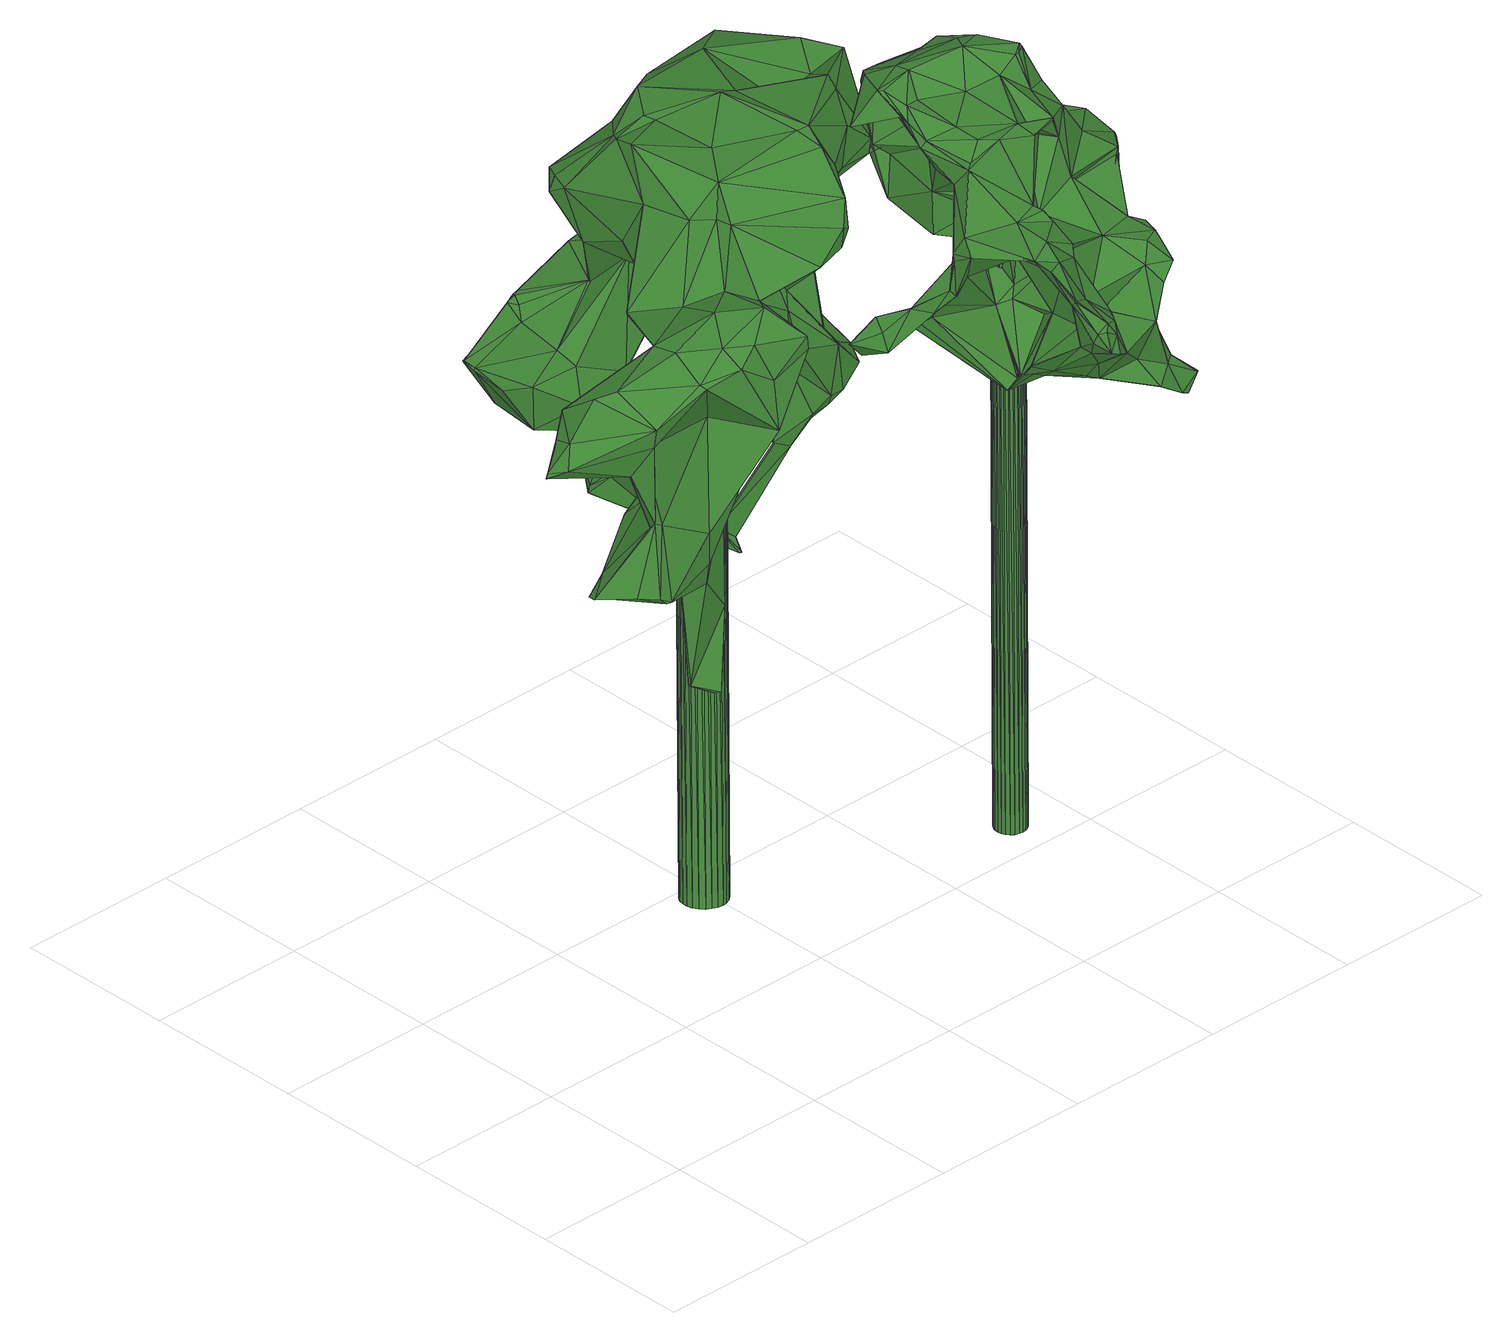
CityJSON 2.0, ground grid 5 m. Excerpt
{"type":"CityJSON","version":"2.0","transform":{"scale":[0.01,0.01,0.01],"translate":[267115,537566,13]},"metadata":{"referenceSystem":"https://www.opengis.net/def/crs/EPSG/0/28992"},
"CityObjects":{
"tree1":{"type":"SolitaryVegetationObject","attributes":{"gtid":15,"crown_width_m":14.41,"crown_median_z":31.19,"crown_r50_m":0.515,"crown_porosity":0.876,"trunk_H_m":17.17,"trunk_DBH_m":1.38,"trunk_radius_m":0.688,"trunk_base_height_m":14.02,"original_gtid":"16"},"geometry":[{"type":"Solid","lod":"3","boundaries":[[[[0,1,2]],[[3,4,5]],[[6,7,8]],[[9,10,11]],[[2,12,0]],[[13,14,15]],[[16,17,18]],[[18,19,20]],[[21,13,22]],[[23,24,25]],[[25,26,23]],[[27,28,29]],[[29,28,30]],[[31,32,33]],[[34,35,36]],[[37,38,17]],[[39,40,41]],[[37,42,38]],[[7,43,44]],[[1,19,2]],[[45,46,47]],[[48,49,50]],[[51,20,52]],[[0,53,51]],[[54,55,56]],[[57,58,59]],[[36,60,34]],[[61,62,63]],[[64,65,66]],[[67,68,69]],[[70,71,72]],[[73,74,75]],[[3,76,77]],[[32,78,79]],[[80,27,81]],[[82,27,80]],[[0,12,83]],[[84,85,71]],[[86,71,85]],[[87,88,15]],[[57,89,58]],[[90,91,45]],[[90,92,44]],[[93,94,95]],[[96,97,98]],[[99,100,101]],[[64,102,9]],[[9,102,10]],[[103,104,105]],[[50,106,48]],[[6,107,108]],[[78,5,109]],[[110,111,112]],[[113,114,115]],[[74,116,117]],[[118,119,115]],[[120,121,122]],[[78,123,124]],[[125,106,50]],[[125,100,106]],[[48,126,127]],[[128,104,129]],[[128,129,130]],[[131,132,133]],[[80,81,30]],[[30,81,29]],[[134,85,84]],[[86,85,134]],[[135,73,136]],[[72,71,86]],[[137,138,139]],[[140,139,138]],[[141,142,143]],[[144,41,40]],[[145,146,147]],[[23,148,149]],[[131,150,151]],[[152,119,118]],[[14,21,153]],[[154,155,156]],[[19,18,140]],[[19,140,2]],[[68,157,146]],[[103,11,158]],[[159,160,161]],[[30,162,80]],[[163,164,165]],[[166,60,36]],[[51,18,20]],[[10,102,167]],[[16,18,168]],[[66,169,102]],[[51,52,0]],[[0,52,1]],[[170,55,171]],[[172,55,170]],[[1,52,20]],[[1,20,19]],[[131,23,150]],[[78,124,173]],[[74,117,75]],[[70,161,71]],[[123,31,77]],[[32,31,123]],[[78,32,123]],[[174,93,95]],[[175,176,177]],[[104,167,178]],[[135,136,179]],[[179,180,135]],[[10,158,11]],[[102,64,66]],[[181,182,101]],[[101,182,99]],[[58,183,59]],[[153,21,155]],[[17,166,37]],[[34,166,17]],[[2,184,12]],[[12,184,185]],[[186,187,125]],[[188,125,187]],[[139,189,137]],[[78,109,79]],[[190,191,192]],[[84,71,162]],[[145,55,54]],[[193,57,194]],[[193,194,185]],[[195,130,196]],[[195,196,79]],[[134,84,130]],[[197,198,126]],[[178,32,79]],[[53,126,198]],[[127,126,53]],[[165,164,199]],[[167,102,169]],[[171,55,200]],[[36,37,166]],[[107,143,201]],[[179,115,202]],[[141,63,62]],[[141,62,203]],[[183,204,205]],[[206,205,204]],[[207,155,208]],[[100,209,106]],[[210,112,211]],[[212,142,213]],[[98,214,215]],[[13,21,14]],[[216,55,145]],[[55,216,217]],[[7,6,108]],[[218,219,220]],[[189,221,138]],[[189,138,137]],[[14,222,15]],[[176,100,177]],[[171,223,170]],[[178,169,32]],[[202,115,119]],[[224,225,226]],[[139,47,189]],[[28,227,192]],[[150,23,149]],[[81,27,29]],[[228,152,25]],[[229,144,40]],[[104,94,105]],[[82,80,162]],[[230,179,231]],[[230,180,179]],[[214,210,45]],[[84,128,130]],[[221,184,2]],[[77,76,123]],[[122,232,120]],[[63,233,119]],[[234,233,63]],[[235,152,236]],[[135,74,73]],[[149,237,121]],[[154,153,155]],[[175,238,203]],[[203,217,226]],[[82,165,239]],[[240,241,242]],[[131,151,122]],[[34,60,166]],[[214,45,91]],[[243,139,42]],[[180,181,244]],[[245,44,246]],[[131,219,247]],[[247,219,122]],[[226,216,224]],[[163,174,164]],[[74,174,163]],[[182,177,99]],[[207,208,248]],[[190,192,82]],[[82,239,190]],[[165,199,239]],[[249,145,147]],[[250,152,118]],[[165,160,163]],[[184,251,252]],[[197,175,225]],[[197,225,198]],[[155,22,208]],[[117,72,195]],[[86,195,72]],[[132,253,254]],[[24,254,22]],[[255,231,62]],[[13,15,26]],[[221,256,251]],[[55,217,200]],[[236,250,257]],[[152,235,25]],[[235,236,144]],[[236,152,250]],[[120,150,149]],[[120,232,150]],[[170,6,8]],[[136,73,258]],[[63,202,234]],[[190,199,191]],[[56,168,259]],[[259,168,51]],[[147,146,157]],[[131,61,219]],[[218,61,131]],[[178,129,104]],[[260,26,88]],[[26,15,88]],[[14,153,154]],[[170,8,36]],[[149,121,120]],[[222,156,148]],[[154,156,222]],[[164,174,95]],[[164,95,199]],[[53,69,51]],[[242,261,257]],[[41,261,242]],[[236,257,261]],[[159,116,160]],[[130,195,134]],[[62,231,179]],[[43,234,202]],[[222,14,154]],[[246,44,43]],[[45,47,90]],[[149,248,237]],[[39,215,262]],[[263,128,84]],[[185,264,12]],[[49,264,185]],[[265,219,61]],[[190,239,199]],[[266,94,263]],[[267,268,244]],[[145,54,146]],[[54,68,146]],[[71,161,162]],[[160,162,161]],[[79,109,195]],[[17,140,18]],[[110,251,111]],[[134,195,86]],[[218,269,61]],[[269,62,61]],[[124,76,3]],[[124,123,76]],[[7,270,8]],[[75,77,65]],[[117,4,75]],[[3,75,4]],[[48,264,49]],[[223,6,170]],[[172,168,56]],[[237,248,253]],[[109,4,195]],[[70,159,161]],[[72,159,70]],[[117,159,72]],[[77,33,65]],[[203,271,202]],[[62,202,271]],[[62,271,203]],[[270,36,8]],[[270,37,36]],[[47,46,256]],[[262,215,91]],[[214,91,215]],[[272,186,204]],[[204,136,272]],[[273,28,27]],[[167,158,10]],[[241,96,274]],[[226,217,216]],[[97,96,241]],[[171,203,223]],[[34,275,35]],[[51,168,18]],[[206,204,186]],[[206,186,125]],[[170,275,172]],[[26,235,144]],[[144,229,26]],[[275,34,17]],[[16,275,17]],[[55,172,56]],[[97,241,210]],[[100,176,209]],[[150,232,151]],[[3,5,173]],[[256,46,111]],[[191,95,266]],[[37,92,42]],[[247,132,131]],[[221,140,138]],[[125,188,100]],[[101,100,188]],[[184,221,251]],[[9,276,64]],[[125,277,206]],[[50,277,125]],[[48,209,197]],[[48,197,126]],[[92,90,243]],[[90,47,243]],[[92,243,42]],[[106,209,48]],[[197,209,175]],[[162,278,84]],[[175,177,279]],[[99,177,100]],[[68,67,157]],[[56,259,54]],[[280,201,143]],[[78,173,5]],[[68,259,51]],[[33,66,65]],[[173,124,3]],[[220,281,218]],[[67,145,249]],[[224,145,67]],[[216,145,224]],[[213,282,212]],[[213,255,282]],[[283,280,281]],[[269,281,280]],[[249,147,157]],[[249,157,67]],[[221,189,256]],[[47,256,189]],[[68,54,259]],[[185,194,284]],[[255,213,231]],[[66,33,169]],[[230,181,180]],[[77,31,33]],[[39,96,215]],[[50,49,277]],[[202,62,179]],[[250,118,240]],[[103,285,267]],[[113,179,286]],[[136,286,179]],[[204,286,136]],[[228,119,152]],[[103,267,11]],[[44,270,7]],[[202,246,43]],[[240,242,250]],[[246,233,287]],[[283,220,201]],[[250,242,257]],[[74,135,93]],[[204,183,286]],[[183,113,286]],[[258,272,136]],[[113,183,58]],[[274,96,39]],[[241,274,242]],[[274,39,41]],[[242,274,41]],[[92,37,270]],[[92,270,44]],[[33,32,169]],[[192,273,82]],[[258,65,272]],[[73,75,65]],[[73,65,258]],[[167,169,178]],[[22,254,253]],[[141,288,142]],[[142,288,213]],[[212,143,142]],[[280,143,212]],[[16,168,275]],[[83,12,289]],[[83,289,127]],[[23,133,254]],[[264,127,289]],[[264,289,12]],[[38,42,139]],[[38,139,17]],[[243,47,139]],[[221,2,140]],[[96,98,215]],[[260,87,148]],[[222,148,87]],[[15,222,87]],[[57,59,194]],[[184,252,185]],[[193,185,252]],[[280,283,201]],[[170,35,275]],[[170,36,35]],[[287,229,245]],[[253,121,237]],[[144,261,41]],[[40,245,229]],[[119,228,63]],[[203,202,63]],[[26,229,287]],[[203,171,200]],[[25,235,26]],[[148,248,149]],[[39,262,40]],[[218,122,219]],[[131,122,218]],[[61,63,265]],[[156,207,148]],[[240,114,210]],[[240,210,241]],[[113,210,114]],[[98,97,210]],[[210,214,98]],[[278,266,263]],[[185,284,49]],[[74,93,174]],[[245,40,262]],[[263,94,128]],[[104,128,94]],[[103,158,104]],[[82,162,165]],[[160,165,162]],[[251,256,111]],[[82,273,27]],[[90,44,245]],[[262,91,245]],[[252,251,110]],[[193,252,110]],[[191,199,95]],[[260,88,87]],[[290,49,284]],[[245,91,90]],[[48,127,264]],[[260,148,23]],[[28,278,30]],[[162,30,278]],[[46,45,210]],[[225,175,226]],[[23,254,24]],[[17,139,140]],[[62,282,255]],[[269,280,282]],[[269,282,62]],[[122,151,232]],[[175,203,226]],[[203,200,217]],[[228,25,24]],[[68,51,69]],[[236,261,144]],[[223,107,6]],[[155,21,22]],[[240,115,114]],[[118,115,240]],[[43,24,233]],[[121,132,247]],[[119,233,202]],[[247,122,121]],[[159,117,116]],[[75,3,77]],[[11,267,9]],[[195,4,117]],[[5,4,109]],[[181,188,267]],[[181,101,188]],[[113,115,179]],[[267,244,181]],[[202,233,246]],[[43,233,234]],[[26,233,24]],[[287,233,26]],[[175,291,238]],[[238,291,203]],[[203,291,141]],[[93,105,94]],[[84,278,263]],[[141,291,288]],[[225,224,198]],[[167,104,158]],[[103,268,285]],[[63,228,24]],[[269,218,281]],[[121,253,132]],[[285,268,267]],[[245,246,287]],[[182,279,177]],[[112,210,113]],[[112,89,110]],[[58,89,113]],[[112,113,89]],[[192,266,28]],[[278,28,266]],[[192,191,266]],[[193,110,89]],[[57,193,89]],[[277,49,290]],[[277,290,206]],[[111,46,211]],[[267,276,9]],[[187,276,188]],[[266,95,94]],[[290,205,206]],[[143,107,141]],[[131,133,23]],[[160,116,163]],[[141,107,63]],[[203,63,107]],[[203,107,223]],[[163,116,74]],[[107,201,108]],[[220,219,201]],[[265,201,219]],[[7,201,265]],[[275,168,172]],[[108,201,7]],[[267,188,276]],[[53,83,127]],[[0,83,53]],[[64,276,292]],[[187,292,276]],[[272,292,186]],[[65,292,272]],[[65,64,292]],[[186,292,187]],[[79,196,178]],[[129,178,196]],[[212,282,280]],[[230,279,181]],[[181,279,182]],[[231,213,279]],[[213,288,279]],[[231,279,230]],[[291,279,288]],[[175,279,291]],[[283,281,220]],[[248,22,253]],[[207,248,148]],[[93,268,105]],[[26,24,13]],[[26,260,23]],[[248,208,22]],[[207,156,155]],[[198,69,53]],[[198,224,69]],[[67,69,224]],[[22,13,24]],[[63,43,265]],[[24,43,63]],[[105,268,103]],[[265,43,7]],[[132,254,133]],[[244,268,180]],[[135,180,268]],[[135,268,93]],[[129,196,130]],[[175,209,176]],[[205,194,183]],[[59,183,194]],[[205,284,194]],[[290,284,205]],[[111,211,112]],[[210,211,46]],[[273,192,227]],[[273,227,28]],[[293,294,295]],[[293,295,296]],[[296,295,297]],[[296,297,298]],[[295,294,299]],[[295,299,297]],[[297,299,300]],[[297,300,298]],[[299,294,301]],[[299,301,300]],[[300,301,302]],[[300,302,298]],[[301,294,303]],[[301,303,302]],[[302,303,304]],[[302,304,298]],[[303,294,305]],[[303,305,304]],[[304,305,306]],[[304,306,298]],[[305,294,307]],[[305,307,306]],[[306,307,308]],[[306,308,298]],[[307,294,309]],[[307,309,308]],[[308,309,310]],[[308,310,298]],[[309,294,311]],[[309,311,310]],[[310,311,312]],[[310,312,298]],[[311,294,313]],[[311,313,312]],[[312,313,314]],[[312,314,298]],[[313,294,315]],[[313,315,314]],[[314,315,316]],[[314,316,298]],[[315,294,317]],[[315,317,316]],[[316,317,318]],[[316,318,298]],[[317,294,319]],[[317,319,318]],[[318,319,320]],[[318,320,298]],[[319,294,321]],[[319,321,320]],[[320,321,322]],[[320,322,298]],[[321,294,323]],[[321,323,322]],[[322,323,324]],[[322,324,298]],[[323,294,325]],[[323,325,324]],[[324,325,326]],[[324,326,298]],[[325,294,327]],[[325,327,326]],[[326,327,328]],[[326,328,298]],[[327,294,329]],[[327,329,328]],[[328,329,330]],[[328,330,298]],[[329,294,331]],[[329,331,330]],[[330,331,332]],[[330,332,298]],[[331,294,333]],[[331,333,332]],[[332,333,334]],[[332,334,298]],[[333,294,335]],[[333,335,334]],[[334,335,336]],[[334,336,298]],[[335,294,337]],[[335,337,336]],[[336,337,338]],[[336,338,298]],[[337,294,339]],[[337,339,338]],[[338,339,340]],[[338,340,298]],[[339,294,341]],[[339,341,340]],[[340,341,342]],[[340,342,298]],[[341,294,293]],[[341,293,342]],[[342,293,296]],[[342,296,298]]]]}]},
"tree2":{"type":"SolitaryVegetationObject","attributes":{"gtid":16,"crown_width_m":9.62,"crown_median_z":33.35,"crown_r50_m":0.363,"crown_porosity":0.908,"trunk_H_m":19.41,"trunk_DBH_m":0.962,"trunk_radius_m":0.481,"trunk_base_height_m":13.94,"original_gtid":"17"},"geometry":[{"type":"Solid","lod":"3","boundaries":[[[[343,344,345]],[[346,347,348]],[[349,350,351]],[[352,347,346]],[[353,354,355]],[[356,357,358]],[[359,360,361]],[[362,363,351]],[[364,365,366]],[[367,368,369]],[[370,371,372]],[[373,370,372]],[[348,347,374]],[[374,347,352]],[[365,375,376]],[[377,378,379]],[[360,380,381]],[[382,383,384]],[[384,385,382]],[[379,386,377]],[[387,388,389]],[[390,389,388]],[[391,392,393]],[[394,395,396]],[[374,387,348]],[[363,349,351]],[[397,398,399]],[[400,401,402]],[[370,403,404]],[[405,378,406]],[[407,408,409]],[[410,411,412]],[[413,397,414]],[[415,416,417]],[[418,402,419]],[[360,381,420]],[[421,387,389]],[[348,421,346]],[[422,423,381]],[[424,425,409]],[[426,427,428]],[[429,346,389]],[[391,430,392]],[[379,431,432]],[[406,353,433]],[[406,433,405]],[[421,389,346]],[[397,399,414]],[[409,425,434]],[[435,384,383]],[[370,436,437]],[[379,378,405]],[[350,354,377]],[[378,377,354]],[[364,438,439]],[[350,349,354]],[[440,375,365]],[[355,354,349]],[[441,442,443]],[[444,443,442]],[[445,446,447]],[[411,439,448]],[[408,415,449]],[[423,420,381]],[[450,451,452]],[[453,454,455]],[[456,457,458]],[[459,460,461]],[[344,462,463]],[[456,464,465]],[[466,467,468]],[[469,468,467]],[[400,470,471]],[[472,473,474]],[[467,474,473]],[[469,475,476]],[[353,406,378]],[[354,353,378]],[[398,477,457]],[[478,479,480]],[[478,480,481]],[[440,482,375]],[[440,410,482]],[[428,483,426]],[[484,464,468]],[[485,486,487]],[[465,457,456]],[[438,356,488]],[[489,490,372]],[[373,491,492]],[[493,492,491]],[[381,380,422]],[[416,415,494]],[[398,495,477]],[[496,368,497]],[[498,497,368]],[[345,344,499]],[[498,500,497]],[[462,344,501]],[[502,393,503]],[[476,475,504]],[[464,484,465]],[[375,505,376]],[[414,399,504]],[[484,476,504]],[[383,444,435]],[[485,487,506]],[[507,508,394]],[[379,509,510]],[[511,512,385]],[[481,513,474]],[[386,351,377]],[[372,490,373]],[[514,435,444]],[[459,515,460]],[[365,516,366]],[[435,517,384]],[[518,444,382]],[[383,382,444]],[[464,519,520]],[[521,520,519]],[[377,351,350]],[[522,460,451]],[[430,523,445]],[[357,524,525]],[[357,526,524]],[[462,501,527]],[[502,528,391]],[[370,373,403]],[[529,530,531]],[[441,532,533]],[[508,441,533]],[[534,535,418]],[[536,407,537]],[[507,538,508]],[[374,539,387]],[[482,392,430]],[[366,516,357]],[[485,540,486]],[[477,495,486]],[[533,541,462]],[[463,462,541]],[[423,542,452]],[[420,361,360]],[[363,376,349]],[[423,452,543]],[[544,535,545]],[[353,447,433]],[[493,546,492]],[[399,547,504]],[[531,546,493]],[[542,450,452]],[[343,501,344]],[[522,359,449]],[[548,549,550]],[[507,394,551]],[[402,552,400]],[[359,522,451]],[[481,553,554]],[[348,387,421]],[[433,447,446]],[[345,499,555]],[[346,429,352]],[[556,557,558]],[[452,451,543]],[[450,542,380]],[[422,542,423]],[[559,371,370]],[[553,560,488]],[[390,429,389]],[[402,418,552]],[[408,449,359]],[[409,361,423]],[[420,423,361]],[[561,562,446]],[[561,446,563]],[[405,509,379]],[[425,564,459]],[[401,565,419]],[[566,497,500]],[[567,566,500]],[[364,411,365]],[[369,368,496]],[[568,515,569]],[[349,505,355]],[[414,570,413]],[[376,505,349]],[[352,571,374]],[[491,373,490]],[[572,412,503]],[[410,412,572]],[[476,468,469]],[[365,410,440]],[[520,553,479]],[[555,510,345]],[[385,384,511]],[[357,516,526]],[[382,385,471]],[[549,404,550]],[[573,574,506]],[[489,491,490]],[[563,391,528]],[[360,450,380]],[[360,451,450]],[[560,521,438]],[[532,541,533]],[[388,545,575]],[[485,576,577]],[[380,542,422]],[[359,451,360]],[[396,405,433]],[[396,578,405]],[[443,579,441]],[[580,581,582]],[[424,423,543]],[[424,543,418]],[[476,484,468]],[[518,443,444]],[[501,394,527]],[[441,538,442]],[[413,570,583]],[[417,491,584]],[[492,585,586]],[[505,375,482]],[[517,587,511]],[[441,571,532]],[[518,470,443]],[[545,443,470]],[[522,449,415]],[[419,402,401]],[[531,493,529]],[[439,521,519]],[[506,562,588]],[[584,474,513]],[[577,576,561]],[[441,508,538]],[[472,489,589]],[[587,517,580]],[[496,590,369]],[[435,580,517]],[[591,488,356]],[[555,499,592]],[[374,571,539]],[[536,522,428]],[[571,352,429]],[[447,353,355]],[[455,498,368]],[[454,453,390]],[[486,495,487]],[[520,479,464]],[[424,409,423]],[[398,593,495]],[[536,537,434]],[[351,386,362]],[[560,438,488]],[[517,511,384]],[[574,433,506]],[[433,446,506]],[[472,584,491]],[[592,369,431]],[[473,475,469]],[[439,411,364]],[[414,437,570]],[[545,388,539]],[[387,539,388]],[[411,448,503]],[[592,368,367]],[[455,368,592]],[[587,580,582]],[[520,521,560]],[[520,560,553]],[[403,373,492]],[[590,460,554]],[[566,460,590]],[[566,451,460]],[[428,594,595]],[[596,595,594]],[[568,460,515]],[[559,437,414]],[[370,437,559]],[[446,523,563]],[[415,584,522]],[[459,434,425]],[[597,481,598]],[[597,598,522]],[[510,395,345]],[[599,600,601]],[[600,602,601]],[[444,442,514]],[[411,410,365]],[[503,393,572]],[[540,485,603]],[[504,600,414]],[[470,518,471]],[[518,382,471]],[[590,554,604]],[[499,455,592]],[[453,455,499]],[[488,591,553]],[[536,428,416]],[[536,416,407]],[[416,494,407]],[[556,590,524]],[[470,544,545]],[[418,425,424]],[[434,459,536]],[[386,379,362]],[[379,432,362]],[[464,456,519]],[[561,588,562]],[[526,558,557]],[[470,400,544]],[[401,400,512]],[[400,471,512]],[[536,459,522]],[[396,433,574]],[[459,566,567]],[[605,419,565]],[[605,565,595]],[[418,535,552]],[[407,409,537]],[[409,434,537]],[[396,395,578]],[[509,578,395]],[[357,356,366]],[[522,569,428]],[[362,558,526]],[[606,512,511]],[[432,558,362]],[[466,478,467]],[[477,486,603]],[[540,603,486]],[[475,589,602]],[[390,532,429]],[[532,571,429]],[[511,587,427]],[[591,358,525]],[[356,358,591]],[[503,412,411]],[[498,455,454]],[[561,458,577]],[[525,358,357]],[[564,607,459]],[[431,379,510]],[[431,510,592]],[[361,409,408]],[[355,445,447]],[[608,561,528]],[[608,528,502]],[[519,456,609]],[[454,390,575]],[[454,575,498]],[[498,575,500]],[[388,575,390]],[[369,556,558]],[[610,611,596]],[[595,596,611]],[[595,611,610]],[[369,558,431]],[[394,508,527]],[[556,524,557]],[[345,395,343]],[[566,590,612]],[[592,367,369]],[[413,487,397]],[[592,510,555]],[[474,584,472]],[[417,584,415]],[[548,550,403]],[[403,550,404]],[[563,528,561]],[[457,547,398]],[[489,472,491]],[[526,557,524]],[[491,417,493]],[[372,371,489]],[[599,601,371]],[[504,547,484]],[[602,600,475]],[[504,475,600]],[[431,558,432]],[[594,428,569]],[[571,441,579]],[[574,549,396]],[[461,460,522]],[[522,459,461]],[[505,482,445]],[[445,482,430]],[[355,505,445]],[[457,465,547]],[[361,408,359]],[[479,478,466]],[[465,484,547]],[[418,564,425]],[[419,564,418]],[[453,532,390]],[[512,471,385]],[[457,477,603]],[[577,457,603]],[[577,458,457]],[[603,485,577]],[[556,369,590]],[[521,439,438]],[[492,548,403]],[[613,548,492]],[[435,581,580]],[[514,581,435]],[[398,397,593]],[[396,585,394]],[[531,585,546]],[[530,394,585]],[[530,585,531]],[[583,614,413]],[[551,394,530]],[[615,463,541]],[[615,541,532]],[[554,616,481]],[[507,617,538]],[[598,481,616]],[[393,502,391]],[[534,607,567]],[[596,459,610]],[[566,607,451]],[[610,459,567]],[[451,607,543]],[[543,607,418]],[[459,607,566]],[[418,607,534]],[[610,567,607]],[[564,610,607]],[[572,392,410]],[[410,392,482]],[[572,393,392]],[[366,356,364]],[[601,602,589]],[[601,589,489]],[[618,565,512]],[[507,551,617]],[[460,568,616]],[[598,568,522]],[[616,568,598]],[[554,460,616]],[[438,364,356]],[[469,467,473]],[[581,514,442]],[[551,530,617]],[[619,620,621]],[[613,620,619]],[[594,515,596]],[[569,515,594]],[[522,568,569]],[[581,442,617]],[[538,617,442]],[[621,492,586]],[[621,586,619]],[[417,416,427]],[[574,404,549]],[[571,579,539]],[[567,535,534]],[[396,549,585]],[[546,585,492]],[[613,549,548]],[[622,549,613]],[[585,549,622]],[[574,573,404]],[[575,545,535]],[[575,535,500]],[[567,500,535]],[[596,515,459]],[[535,544,400]],[[437,573,570]],[[467,478,623]],[[474,623,478]],[[474,467,623]],[[474,478,481]],[[398,547,399]],[[371,601,489]],[[619,586,585]],[[570,573,583]],[[524,604,525]],[[590,604,524]],[[553,604,554]],[[503,458,608]],[[503,608,502]],[[609,503,448]],[[344,463,499]],[[466,468,479]],[[519,609,439]],[[479,468,464]],[[494,415,408]],[[376,516,365]],[[578,509,405]],[[494,408,407]],[[362,516,363]],[[363,516,376]],[[362,526,516]],[[497,566,612]],[[497,612,496]],[[506,576,485]],[[481,480,553]],[[479,553,480]],[[510,509,395]],[[343,395,501]],[[394,501,395]],[[539,579,545]],[[622,624,585]],[[619,585,624]],[[619,624,622]],[[414,600,559]],[[458,503,609]],[[508,533,462]],[[508,462,527]],[[458,609,456]],[[591,604,553]],[[525,604,591]],[[599,559,600]],[[599,371,559]],[[545,579,443]],[[473,472,589]],[[446,562,506]],[[595,565,618]],[[595,483,428]],[[576,588,561]],[[576,506,588]],[[618,512,606]],[[437,436,404]],[[584,513,522]],[[493,427,529]],[[417,427,493]],[[597,513,481]],[[522,513,597]],[[621,620,492]],[[622,613,619]],[[404,573,437]],[[529,427,582]],[[582,427,587]],[[428,427,416]],[[511,427,426]],[[492,620,613]],[[511,426,625]],[[511,625,606]],[[483,595,618]],[[483,618,606]],[[473,589,475]],[[609,448,439]],[[499,463,615]],[[453,615,532]],[[499,615,453]],[[561,626,458]],[[458,626,608]],[[561,608,626]],[[573,614,583]],[[573,506,614]],[[487,413,614]],[[487,614,506]],[[496,612,590]],[[563,523,391]],[[445,523,446]],[[391,523,430]],[[370,404,436]],[[530,529,617]],[[582,617,529]],[[581,617,582]],[[483,625,426]],[[483,606,625]],[[487,593,397]],[[487,495,593]],[[535,400,552]],[[512,565,401]],[[610,605,595]],[[564,605,610]],[[564,419,605]],[[627,628,629]],[[627,629,630]],[[630,629,631]],[[630,631,632]],[[629,628,633]],[[629,633,631]],[[631,633,634]],[[631,634,632]],[[633,628,635]],[[633,635,634]],[[634,635,636]],[[634,636,632]],[[635,628,637]],[[635,637,636]],[[636,637,638]],[[636,638,632]],[[637,628,639]],[[637,639,638]],[[638,639,640]],[[638,640,632]],[[639,628,641]],[[639,641,640]],[[640,641,642]],[[640,642,632]],[[641,628,643]],[[641,643,642]],[[642,643,644]],[[642,644,632]],[[643,628,645]],[[643,645,644]],[[644,645,646]],[[644,646,632]],[[645,628,647]],[[645,647,646]],[[646,647,648]],[[646,648,632]],[[647,628,649]],[[647,649,648]],[[648,649,650]],[[648,650,632]],[[649,628,651]],[[649,651,650]],[[650,651,652]],[[650,652,632]],[[651,628,653]],[[651,653,652]],[[652,653,654]],[[652,654,632]],[[653,628,655]],[[653,655,654]],[[654,655,656]],[[654,656,632]],[[655,628,657]],[[655,657,656]],[[656,657,658]],[[656,658,632]],[[657,628,659]],[[657,659,658]],[[658,659,660]],[[658,660,632]],[[659,628,661]],[[659,661,660]],[[660,661,662]],[[660,662,632]],[[661,628,663]],[[661,663,662]],[[662,663,664]],[[662,664,632]],[[663,628,665]],[[663,665,664]],[[664,665,666]],[[664,666,632]],[[665,628,667]],[[665,667,666]],[[666,667,668]],[[666,668,632]],[[667,628,669]],[[667,669,668]],[[668,669,670]],[[668,670,632]],[[669,628,671]],[[669,671,670]],[[670,671,672]],[[670,672,632]],[[671,628,673]],[[671,673,672]],[[672,673,674]],[[672,674,632]],[[673,628,675]],[[673,675,674]],[[674,675,676]],[[674,676,632]],[[675,628,627]],[[675,627,676]],[[676,627,630]],[[676,630,632]]]]}]}
},
"vertices":[
[1750,1364,2297],[1736,1510,2230],[1636,1576,2273],[169,658,2028],[283,490,1954],[95,611,1973],[1474,1197,1615],[1344,1286,1543],[1575,1424,1612],[754,460,2298],[656,394,2250],[812,353,2229],[1467,1444,2351],[1106,1341,1230],[1101,1468,1223],[1058,1425,1221],[1719,1465,2074],[1624,1692,1845],[1762,1570,2150],[1742,1561,2191],[1768,1556,2167],[1229,1414,1204],[1150,1265,1210],[1064,1160,1145],[991,1189,1517],[884,1194,1498],[933,1278,1470],[586,465,1161],[654,509,1368],[582,447,1154],[498,478,1195],[225,566,2190],[311,414,2121],[284,540,2199],[1716,1597,1583],[1707,1563,1604],[1691,1502,1563],[1613,1639,1593],[1550,1716,1808],[812,1571,1695],[774,1558,1550],[595,1466,1730],[1487,1734,1803],[1320,1249,1559],[1342,1473,1676],[1114,1600,1820],[1150,1530,1844],[1320,1620,1839],[1313,873,2438],[1248,1147,2447],[1273,876,2439],[1838,1376,2145],[1789,1464,2184],[1795,1242,2303],[1888,1259,1974],[1787,1310,1935],[1840,1297,1966],[925,1475,2198],[866,1413,2176],[890,1418,2213],[1713,1596,1578],[1208,900,1460],[1244,874,1697],[1295,1083,1595],[654,548,2286],[489,612,2222],[489,526,2239],[2007,1113,2034],[1967,1194,2012],[1783,1187,2138],[224,586,1551],[258,584,1531],[201,540,1572],[679,736,2092],[655,588,1917],[344,603,2046],[168,655,2046],[221,686,2102],[116,553,2013],[316,429,2058],[497,484,1193],[570,462,1149],[640,580,1304],[1682,1254,2262],[357,403,1559],[337,402,1564],[280,457,1579],[999,1394,1187],[1015,1358,1224],[931,1474,2194],[1161,1620,1790],[905,1580,1760],[1319,1636,1779],[767,500,1835],[733,507,1764],[727,562,1712],[862,1572,1749],[872,1538,1753],[884,1567,1764],[1207,608,2280],[1248,663,2333],[1173,591,2303],[582,442,2252],[821,359,2183],[703,349,1980],[763,415,1934],[1292,800,2413],[1403,1150,1595],[1376,1149,1575],[281,484,1955],[1061,1393,2230],[1240,1323,2006],[993,1347,2155],[875,1291,2067],[1002,1397,1835],[1035,1282,1958],[538,704,1663],[384,516,1733],[844,1285,1687],[1007,1264,1608],[1167,1005,1117],[1147,1113,1161],[1169,1005,1128],[149,582,2074],[94,611,1989],[976,872,2407],[1567,1032,2368],[1559,1057,2406],[534,443,1682],[614,535,1975],[373,458,1772],[1122,1028,1169],[1144,1112,1168],[1117,1159,1167],[316,404,1585],[817,770,2064],[733,857,2133],[1484,1585,1879],[1511,1523,1942],[1502,1677,1844],[1636,1583,2151],[1412,815,1730],[1409,778,1686],[1379,808,1635],[755,1510,1505],[1934,1162,1991],[1966,1189,2003],[2077,1112,1990],[1002,1404,1158],[1068,1162,1142],[1153,973,1099],[1157,972,1103],[795,1212,1614],[1275,1443,1181],[1194,1497,1141],[1278,1439,1177],[1194,1492,1138],[2075,1115,1995],[698,363,2135],[294,608,1582],[522,760,1602],[283,606,1567],[514,532,1469],[633,780,1653],[690,764,1629],[650,758,1561],[1685,1603,1583],[590,375,2211],[1766,1416,2046],[476,417,2192],[1618,1374,1634],[1539,1323,1705],[1787,1326,1940],[89,611,1975],[728,548,1773],[1304,875,2148],[1272,738,2282],[1203,628,2237],[486,402,2181],[962,1052,2024],[915,742,2091],[1107,611,2199],[1186,612,2227],[861,1349,2219],[1337,1527,2289],[1156,1375,2399],[862,865,2340],[893,791,2363],[937,783,2330],[1439,1557,1892],[784,678,1508],[770,658,1526],[672,549,1374],[1112,1427,2284],[973,1277,2369],[351,461,1786],[327,485,2019],[1558,980,2280],[1672,1007,2178],[776,708,1544],[1509,1248,2033],[1346,1119,1561],[1200,1254,1862],[1360,1115,1898],[861,1042,2308],[930,1220,2404],[912,1142,2431],[1159,1429,1172],[1178,1383,1195],[1334,794,2341],[1002,1403,1837],[1141,1347,1906],[1353,781,1621],[1300,743,1806],[904,1577,1766],[892,1581,1758],[1752,1177,1984],[1565,1175,2029],[1259,887,1433],[1259,894,1433],[1287,880,1478],[1418,1519,2167],[1058,1483,1183],[1475,1195,1621],[1676,1021,2120],[1574,1018,2118],[1561,1035,2078],[663,524,1365],[988,1183,1518],[949,1372,1585],[1152,848,2058],[1202,837,1912],[1159,972,1098],[1010,1267,1603],[1326,1217,1574],[805,1235,1521],[698,1298,1543],[1119,1161,1161],[1208,841,1914],[776,701,1519],[831,1346,1714],[845,1500,1726],[605,1427,1721],[1343,1639,1819],[914,661,2146],[990,1464,1723],[1138,1367,1847],[1149,1068,1162],[1138,1248,1194],[2026,1096,2012],[674,1276,1699],[1270,1451,2184],[1229,1452,2246],[1155,1197,1186],[1136,1223,1203],[1232,826,1780],[1398,1486,1906],[591,1306,1710],[624,856,2149],[1881,1284,2001],[1022,1338,1230],[602,1428,1715],[896,1573,1748],[537,446,1580],[1330,1177,2401],[1338,1121,1561],[701,565,1665],[901,632,2174],[742,480,1941],[1298,841,1538],[1525,1471,1640],[1259,1133,1995],[622,856,2156],[634,541,1291],[598,1463,1732],[1632,1599,1794],[789,651,2244],[1077,1002,2412],[538,457,1514],[1198,838,1980],[1337,823,1561],[1306,855,1517],[1327,801,1605],[1308,860,1519],[1069,1259,2399],[809,613,2172],[864,1127,2151],[997,1296,1602],[1305,747,1807],[1536,1230,2258],[1076,1219,2400],[1295,788,1803],[703,724,2200],[1044,929,98],[975,925,102],[1040,947,97],[1141,1045,1815],[1137,1063,1814],[1072,1041,1819],[1032,963,96],[1129,1079,1813],[1020,977,96],[1117,1093,1813],[1005,987,96],[1102,1103,1813],[988,992,97],[1085,1108,1814],[970,994,98],[1067,1110,1814],[953,990,99],[1050,1106,1816],[937,982,100],[1034,1098,1817],[923,970,102],[1020,1086,1819],[913,956,103],[1010,1071,1820],[908,939,105],[1005,1055,1822],[907,921,106],[1003,1037,1823],[910,903,107],[1007,1019,1824],[918,887,108],[1015,1003,1825],[930,873,108],[1027,989,1825],[945,864,108],[1042,980,1825],[962,858,107],[1059,974,1824],[980,856,106],[1077,972,1823],[997,860,105],[1094,976,1822],[1013,868,104],[1110,984,1820],[1027,880,102],[1124,996,1819],[1037,894,100],[1134,1010,1817],[1042,911,99],[1139,1028,1816],
[2106,396,2008],[2091,341,1977],[2105,414,1994],[2084,169,1642],[2048,166,1589],[2048,168,1587],[2283,929,2030],[2310,886,2028],[2270,827,1935],[2082,166,1642],[2260,788,2113],[2300,873,2046],[2234,879,2097],[1911,974,1975],[2023,888,1972],[1921,933,1979],[1425,590,1939],[1361,662,1904],[1422,588,1937],[2243,822,1943],[2237,855,1962],[1918,1135,1973],[2060,1089,2000],[2001,1052,1970],[1944,544,1972],[1880,494,1920],[1956,580,1974],[1790,561,2378],[1664,668,2373],[1666,585,2372],[1696,533,2380],[2023,162,1601],[2116,1054,2052],[2190,1001,2027],[2289,796,1918],[2283,693,2060],[2236,633,1995],[1343,714,1826],[1305,707,1820],[1658,56,1938],[1655,71,2000],[1634,84,1995],[1632,99,1961],[2286,796,1916],[2017,191,1631],[1918,207,1726],[2021,208,1696],[1952,225,1745],[2024,943,2041],[2056,980,2058],[2012,1002,2045],[1944,391,2032],[2074,431,2018],[1982,553,2128],[1957,894,2434],[1943,1036,2369],[1908,917,2433],[1662,286,1774],[1593,300,1810],[1597,331,1768],[1805,509,2357],[1919,557,2342],[2202,602,2104],[2278,696,2072],[1477,472,2007],[1475,494,2015],[1455,534,1934],[2056,1049,2069],[1919,1135,1977],[1883,1095,2009],[2009,784,2435],[1858,845,2464],[1487,493,2128],[1469,405,2162],[1500,463,2188],[1583,385,1701],[1598,335,1770],[1365,641,1861],[2060,194,1644],[1402,759,1718],[1370,623,1804],[1458,594,1873],[1470,557,1904],[1654,321,2102],[1588,282,2157],[1634,399,2095],[2019,206,1705],[2096,964,2065],[2153,630,2033],[2186,741,2041],[2136,672,2151],[1477,536,1948],[1664,78,2020],[1857,591,2329],[1895,741,2403],[1879,1095,2005],[1799,1135,2060],[2087,1067,2073],[1903,141,1892],[1777,182,1959],[1795,139,1840],[1696,75,1971],[2191,864,2091],[2076,761,2137],[2214,824,2106],[1807,1129,2062],[1486,498,2012],[1439,683,1812],[1514,614,1876],[1444,671,1811],[1926,302,1871],[1818,335,1826],[1912,413,1915],[1843,1124,2276],[1938,1061,2333],[1840,1002,2231],[1709,561,1836],[1786,698,1945],[1514,610,1877],[2072,251,1962],[2070,253,1960],[1727,1104,2292],[1789,1093,2324],[1759,950,2213],[1640,877,2331],[1709,1035,2262],[1535,944,2302],[1730,183,1815],[1669,145,1892],[1583,721,2316],[1610,827,2356],[1610,690,2253],[1594,901,2412],[1658,1019,2381],[2045,1024,2297],[1734,853,2193],[1700,1030,2133],[1733,997,2104],[1692,789,2099],[2106,1005,2078],[1705,294,2052],[1689,1055,2363],[2028,954,2326],[2074,978,2329],[2034,884,2386],[1849,960,1953],[1595,711,2340],[1629,575,2315],[1624,577,2295],[1752,460,2181],[1667,433,2177],[1479,480,2115],[2074,978,2333],[1804,536,1886],[1776,497,1834],[1788,452,1824],[2049,386,1951],[1714,403,1708],[2078,328,2020],[1978,983,2020],[1851,1105,2045],[1713,953,2416],[2213,968,2067],[2058,748,2312],[1862,350,1898],[1986,270,1976],[2199,603,2080],[2062,502,1955],[1606,155,2068],[1654,172,1906],[1656,639,2224],[1711,101,1998],[1766,549,1881],[2095,887,1982],[1604,139,2086],[1691,56,1920],[1755,1087,2097],[1717,1067,2099],[1767,1127,2054],[1614,538,2105],[2107,836,2076],[1883,827,2020],[1893,889,1979],[2053,847,1983],[2019,297,2026],[1936,863,2054],[1658,310,2178],[1770,326,2112],[1755,385,2163],[1957,230,1870],[2010,223,1931],[1631,418,1676],[1699,357,1709],[1527,481,2042],[1481,472,2006],[1789,229,1940],[1930,149,1668],[2060,978,2323],[2011,226,1929],[1421,731,1752],[1455,613,1852],[1747,247,1738],[1789,240,1715],[1759,429,2176],[1861,1025,2364],[1862,554,2332],[1963,582,2249],[1914,554,2338],[1737,350,2081],[1647,348,1741],[1705,976,1985],[1706,801,1950],[2065,481,1956],[1928,684,2035],[2018,810,2051],[2060,812,2011],[1787,760,2389],[1746,1012,1990],[1896,859,2192],[1962,734,2113],[1988,829,2063],[1613,377,1730],[1595,303,1811],[1711,565,1834],[1668,422,1680],[1782,607,2044],[1772,546,2061],[1968,757,2429],[1982,177,1705],[2037,1032,2055],[1974,703,2339],[2031,637,2294],[1772,315,1750],[1934,878,2300],[1998,994,2307],[2035,624,2046],[1889,199,1751],[1608,140,2087],[1688,190,2036],[1626,224,2165],[1981,757,2428],[1616,624,2231],[1833,521,2092],[1785,546,2082],[1573,203,2166],[1938,719,2312],[1601,790,2357],[1790,700,1942],[1859,922,1956],[2032,506,1947],[2004,898,2379],[1825,463,1969],[1752,385,1872],[1742,529,1855],[1774,678,2112],[1781,653,2084],[1669,825,2385],[1708,899,2429],[1623,816,2391],[1604,886,2414],[2044,1021,2294],[1766,794,1959],[1648,340,1770],[1679,188,1981],[1631,419,1679],[1804,991,2036],[1778,1096,2083],[1638,389,1722],[1784,451,1825],[1768,549,1877],[1855,585,2315],[2010,776,2428],[2032,262,1956],[1785,714,2033],[1754,304,2086],[1717,239,1913],[1786,698,2211],[1708,586,2344],[1659,637,2226],[1894,652,2261],[1747,748,2263],[1864,624,2076],[1684,191,2035],[1795,889,2189],[1873,625,94],[1825,625,94],[1872,638,94],[1863,624,2035],[1862,637,2035],[1815,624,2035],[1867,649,94],[1857,649,2035],[1859,659,94],[1849,658,2035],[1849,667,94],[1839,666,2035],[1838,671,94],[1828,671,2035],[1825,673,94],[1815,673,2035],[1813,671,94],[1803,671,2035],[1801,667,94],[1791,666,2035],[1791,659,94],[1781,658,2035],[1783,649,94],[1774,649,2035],[1779,638,94],[1769,637,2035],[1777,625,94],[1767,624,2035],[1779,613,94],[1769,612,2035],[1783,601,94],[1774,601,2035],[1791,591,94],[1781,591,2035],[1801,583,94],[1791,583,2035],[1813,579,94],[1803,578,2035],[1825,577,94],[1815,576,2035],[1838,579,94],[1828,578,2035],[1849,583,94],[1839,583,2035],[1859,591,94],[1849,591,2035],[1867,601,94],[1857,601,2035],[1872,613,94],[1862,612,2035]
]}
